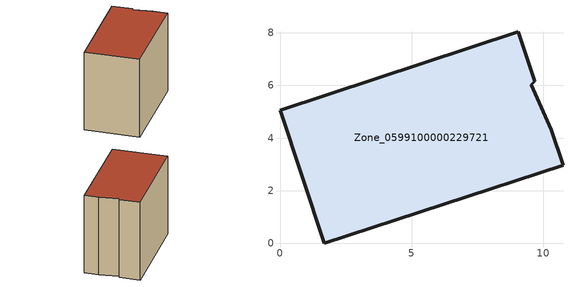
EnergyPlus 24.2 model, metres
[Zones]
Zone_0599100000229721
 floor ground (C_G): 9.05,8.04 9.68,6.16 9.54,6.02 10.3,4.31 10.75,2.96 1.69,0 0,5.06 z0.53
 wall outside (C_F): 1.69,0 10.75,2.96 10.3,4.31 9.54,6.02 9.68,6.16 9.05,8.04 0,5.06 1.69,0 z0.53:8.6
 roof outside (C_R): 9.68,6.16 9.05,8.04 0,5.06 1.69,0 10.75,2.96 10.3,4.31 9.54,6.02 z8.6
[BUILDING]
Pand.0599100000229721: North Axis=0; Terrain=City; Loads Convergence Tolerance Value=0.04; Temperature Convergence Tolerance Value=0.4; Solar Distribution=FullExterior; Maximum Number of Warmup Days=25; Minimum Number of Warmup Days=1
[Site:Location]
Rotterdam.The.Hague.AP_ZH_NLD Design_Conditions: Latitude=51.96; Longitude=4.45; Time Zone=1; Elevation=-4.5
[SITE:GROUNDTEMPERATURE:BUILDINGSURFACE]
18, 18, 18, 18, 18, 18, 18, 18, 18, 18, 18, 18
[MATERIAL] Thermal Absorptance=0.9; Solar Absorptance=0.7; Visible Absorptance=0.7
Name | Roughness | Thickness | Conductivity | Density | Specific Heat
G.TI.1965-1974 | MediumSmooth | 0.15 | 0.882353 | 540 | 1210
F.TI.1965-1974 | Rough | 0.3 | 0.697674 | 1920 | 840
R.TI.1965-1974 | MediumRough | 0.2 | 0.232558 | 1500 | 1000
[CONSTRUCTION]
C_G: G.TI.1965-1974
C_F: F.TI.1965-1974
C_R: R.TI.1965-1974
[ZONE]
Zone_0599100000229721: Type=1; Multiplier=1; Ceiling Height=Autocalculate; Volume=Autocalculate; Floor Area=autocalculate; Part of Total Floor Area=Yes
[ZONEINFILTRATION:DESIGNFLOWRATE]
Infil_Zone_0599100000229721: Zone or ZoneList or Space or SpaceList=Zone_0599100000229721; Schedule=AlwaysOn; Design Flow Rate Calculation Method=Flow/Area; Flow Rate per Floor Area=0.003; Constant Term Coefficient=1; Temperature Term Coefficient=0; Velocity Term Coefficient=0; Velocity Squared Term Coefficient=0
[HVACTEMPLATE:ZONE:IDEALLOADSAIRSYSTEM]
Zone_0599100000229721: Maximum Heating Supply Air Temperature=50; Minimum Cooling Supply Air Temperature=13; Maximum Heating Supply Air Humidity Ratio=0.0156; Minimum Cooling Supply Air Humidity Ratio=0.0077; Heating Limit=NoLimit; Cooling Limit=NoLimit; Dehumidification Control Type=ConstantSensibleHeatRatio; Cooling Sensible Heat Ratio=0.7; Dehumidification Setpoint=60; Humidification Control Type=None; Humidification Setpoint=30; Outdoor Air Method=None; Outdoor Air Flow Rate per Person=0.00944; Outdoor Air Flow Rate per Zone Floor Area=0; Outdoor Air Flow Rate per Zone=0; Demand Controlled Ventilation Type=None; Outdoor Air Economizer Type=NoEconomizer; Heat Recovery Type=None; Sensible Heat Recovery Effectiveness=0.7; Latent Heat Recovery Effectiveness=0.65
[ZONECONTROL:THERMOSTAT]
ThermostatControl_Zone_0599100000229721: Zone or ZoneList=Zone_0599100000229721; Control Type Schedule=DualSetpointControlType; Control 1=Thermostat_Zone_0599100000229721; Temperature Difference Between Cutout And Setpoint=0
[THERMOSTATSETPOINT:DUALSETPOINT]
Thermostat_Zone_0599100000229721: Heating Setpoint Temperature Schedule=HeatingSetpoint_Zone_0599100000229721; Cooling Setpoint Temperature Schedule=CoolingSetpoint_Zone_0599100000229721
[SCHEDULE:COMPACT]
HeatingSetpoint_Zone_0599100000229721: Through: 12/31, For: AllDays, Until: 24:00, 21
CoolingSetpoint_Zone_0599100000229721: Through: 12/31, For: AllDays, Until: 24:00, 24
DualSetpointControlType: Through: 12/31, For: AllDays, Until: 24:00, 4
AlwaysOn: Through: 12/31, For: AllDays, Until: 24:00, 1
